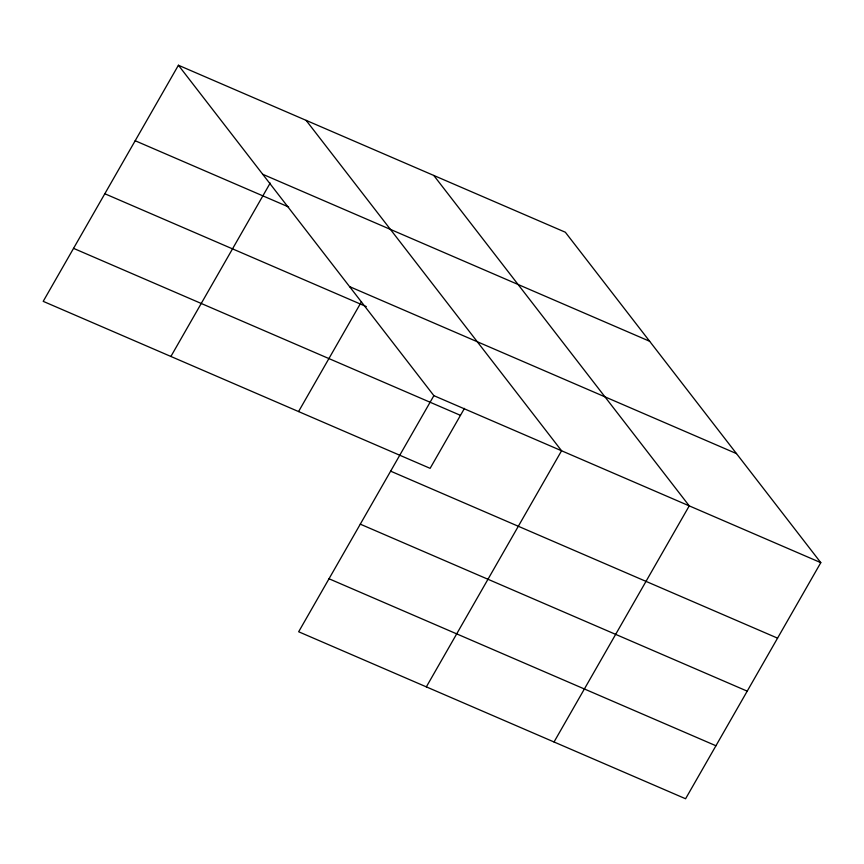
<?xml version="1.0" encoding="UTF-8"?>
<svg xmlns="http://www.w3.org/2000/svg" width="864" height="864" viewBox="0 0 864 864"><rect width="100%" height="100%" fill="white"/><g stroke="black" fill="none" stroke-linecap="round" stroke-linejoin="round"><path stroke-width="1.3" d="M178.416 65.243L433.879 395.658L298.663 631.768L685.584 798.757L820.8 562.648L565.337 232.232L178.416 65.243L43.2 301.352L430.121 468.342L464.465 408.37M170.888 356.465L270.184 183.082M298.566 411.566L361.508 301.655M426.341 686.869L561.568 450.76L306.104 120.355M554.029 741.982L689.245 505.872L433.782 175.457M262.721 174.28L649.642 341.269M135.184 140.746L288.641 206.982M349.574 286.621L736.495 453.611M104.825 193.752L366.336 306.612M433.879 395.658L820.8 562.648M73.548 248.357L460.469 415.346M390.636 471.161L777.557 638.15M360.288 524.156L747.209 691.146M329.011 578.761L715.932 745.751"/></g></svg>
